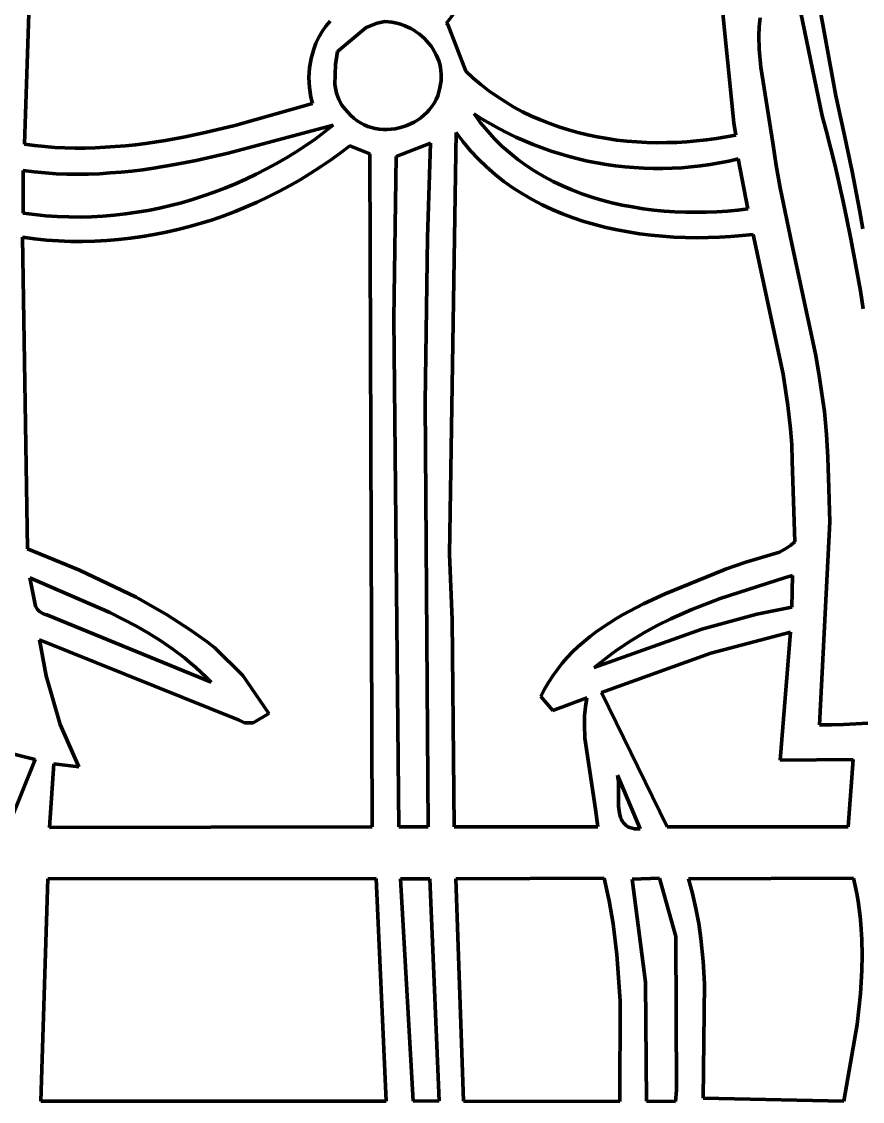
# Model space of a CAD drawing. Header units: millimetres. Extents: x 0 to 17.8, y 0 to 10.
# Drawn here: x 14.11 to 15.608, y 3.511 to 5.436 of the extents above; entities that cross this region are included whole.
import ezdxf

# ---------------------------------------------------------------- set-up
doc = ezdxf.new("R2010")
doc.units = ezdxf.units.MM
doc.layers.add('color#010101ff', color=7, linetype='CONTINUOUS', lineweight=100)
doc.layers.add('color#ffffffff', color=7, linetype='CONTINUOUS', lineweight=100)

msp = doc.modelspace()

# ---------------------------------------------------------------- linework, layer by layer
at = {"layer": 'color#010101ff'}
for p, q in [((14.1314, 5.6977), (14.1149, 5.2168)), ((15.5366, 5.2677), (15.4621, 5.6289)), ((15.379, 5.2552), (15.3489, 5.5562)), ((15.5185, 5.5367), (15.5609, 5.3031)), ((14.895, 5.469), (14.8674, 5.4328)), ((14.6519, 5.4272), (14.6595, 5.4362)), ((14.7433, 5.433), (14.7238, 5.4253)), ((14.7574, 5.4355), (14.7433, 5.433)), ((14.7635, 5.4353), (14.7574, 5.4355)), ((14.7694, 5.4346), (14.7635, 5.4353)), ((14.7754, 5.4336), (14.7694, 5.4346)), ((14.7812, 5.4322), (14.7754, 5.4336)), ((14.787, 5.4304), (14.7812, 5.4322)), ((14.7926, 5.4283), (14.787, 5.4304)), ((14.7981, 5.4259), (14.7926, 5.4283)), ((14.8674, 5.4328), (14.8694, 5.4302)), ((14.8694, 5.4302), (14.9016, 5.3472)), ((15.4264, 5.4421), (15.4246, 5.4261)), ((14.6395, 5.4078), (14.6453, 5.4177)), ((14.6453, 5.4177), (14.6519, 5.4272)), ((14.7238, 5.4253), (14.6731, 5.3825)), ((14.8035, 5.4232), (14.7981, 5.4259)), ((14.8088, 5.4202), (14.8035, 5.4232)), ((14.8138, 5.4169), (14.8088, 5.4202)), ((14.8187, 5.4133), (14.8138, 5.4169)), ((14.8233, 5.4094), (14.8187, 5.4133)), ((14.8277, 5.4054), (14.8233, 5.4094)), ((15.4246, 5.4261), (15.4237, 5.4101)), ((15.4237, 5.4101), (15.4242, 5.3862)), ((14.6304, 5.3867), (14.6345, 5.3974)), ((14.6345, 5.3974), (14.6395, 5.4078)), ((14.8319, 5.401), (14.8277, 5.4054)), ((14.8359, 5.3965), (14.8319, 5.401)), ((14.8395, 5.3918), (14.8359, 5.3965)), ((14.8429, 5.3868), (14.8395, 5.3918)), ((14.6258, 5.3701), (14.6304, 5.3867)), ((14.6731, 5.3825), (14.669, 5.3591)), ((14.846, 5.3817), (14.8429, 5.3868)), ((14.8488, 5.3765), (14.846, 5.3817)), ((14.8512, 5.371), (14.8488, 5.3765)), ((14.8533, 5.3655), (14.8512, 5.371)), ((15.4242, 5.3862), (15.4273, 5.3544)), ((14.622, 5.3357), (14.623, 5.353)), ((14.623, 5.353), (14.6258, 5.3701)), ((14.669, 5.3591), (14.6682, 5.3232)), ((14.855, 5.3598), (14.8533, 5.3655)), ((14.8563, 5.354), (14.855, 5.3598)), ((14.8573, 5.3481), (14.8563, 5.354)), ((15.4273, 5.3544), (15.449, 5.2196)), ((14.6229, 5.3183), (14.622, 5.3357)), ((14.8578, 5.3421), (14.8573, 5.3481)), ((14.8575, 5.33), (14.8579, 5.3361)), ((14.8579, 5.3361), (14.8578, 5.3421)), ((14.9016, 5.3472), (14.9149, 5.3349)), ((14.9149, 5.3349), (14.9286, 5.3232)), ((14.6255, 5.301), (14.6229, 5.3183)), ((14.6682, 5.3232), (14.6711, 5.3079)), ((14.8537, 5.3103), (14.8554, 5.3176)), ((14.8554, 5.3176), (14.8567, 5.3238)), ((14.8567, 5.3238), (14.8575, 5.33)), ((14.9286, 5.3232), (14.9428, 5.3122)), ((14.6283, 5.2896), (14.6255, 5.301)), ((14.6711, 5.3079), (14.6751, 5.2969)), ((14.6751, 5.2969), (14.6808, 5.2866)), ((14.8451, 5.2903), (14.8485, 5.2966)), ((14.8485, 5.2966), (14.8514, 5.3033)), ((14.8514, 5.3033), (14.8537, 5.3103)), ((14.9428, 5.3122), (14.9573, 5.302)), ((14.9573, 5.302), (14.9721, 5.2923)), ((15.5609, 5.3031), (15.5761, 5.2358)), ((14.4896, 5.2503), (14.6283, 5.2896)), ((14.6808, 5.2866), (14.6857, 5.2802)), ((14.6857, 5.2802), (14.6915, 5.2741)), ((14.832, 5.2734), (14.8368, 5.2787)), ((14.8368, 5.2787), (14.8412, 5.2843)), ((14.8412, 5.2843), (14.8451, 5.2903)), ((14.9721, 5.2923), (14.9873, 5.2833)), ((14.9873, 5.2833), (15.0028, 5.275)), ((15.0028, 5.275), (15.0186, 5.2673)), ((14.6915, 5.2741), (14.6966, 5.2684)), ((14.6966, 5.2684), (14.702, 5.2633)), ((14.702, 5.2633), (14.7077, 5.2588)), ((14.7077, 5.2588), (14.7138, 5.2549)), ((14.8029, 5.2531), (14.8093, 5.2563)), ((14.8093, 5.2563), (14.8154, 5.26)), ((14.8154, 5.26), (14.8213, 5.2641)), ((14.8213, 5.2641), (14.8268, 5.2686)), ((14.8268, 5.2686), (14.832, 5.2734)), ((14.9165, 5.2709), (14.9279, 5.2554)), ((14.9309, 5.2618), (14.9165, 5.2709)), ((14.9279, 5.2554), (14.9399, 5.2407)), ((14.9455, 5.2531), (14.9309, 5.2618)), ((15.0186, 5.2673), (15.0347, 5.2602)), ((15.0347, 5.2602), (15.051, 5.2537)), ((15.3831, 5.2332), (15.379, 5.2552)), ((15.544, 5.2413), (15.5366, 5.2677)), ((14.4015, 5.2302), (14.4368, 5.2376)), ((14.4368, 5.2376), (14.4896, 5.2503)), ((14.6653, 5.2508), (14.4779, 5.2008)), ((14.6328, 5.2263), (14.6492, 5.2384)), ((14.6492, 5.2384), (14.6653, 5.2508)), ((14.7138, 5.2549), (14.7201, 5.2516)), ((14.7201, 5.2516), (14.7266, 5.2488)), ((14.7266, 5.2488), (14.7333, 5.2466)), ((14.7333, 5.2466), (14.7402, 5.245)), ((14.7402, 5.245), (14.7472, 5.2439)), ((14.7472, 5.2439), (14.7542, 5.2433)), ((14.7542, 5.2433), (14.7614, 5.2433)), ((14.7614, 5.2433), (14.7685, 5.2437)), ((14.7685, 5.2437), (14.7756, 5.2446)), ((14.7756, 5.2446), (14.7826, 5.2461)), ((14.7826, 5.2461), (14.7895, 5.248)), ((14.7895, 5.248), (14.7963, 5.2503)), ((14.7963, 5.2503), (14.8029, 5.2531)), ((14.8843, 5.2381), (14.8724, 4.4863)), ((14.8968, 5.2214), (14.8843, 5.2381)), ((14.9399, 5.2407), (14.9526, 5.2268)), ((14.9603, 5.2449), (14.9455, 5.2531)), ((14.9754, 5.2371), (14.9603, 5.2449)), ((14.9906, 5.2298), (14.9754, 5.2371)), ((15.051, 5.2537), (15.0676, 5.2478)), ((15.0676, 5.2478), (15.0844, 5.2425)), ((15.0844, 5.2425), (15.1014, 5.2377)), ((15.1014, 5.2377), (15.1185, 5.2336)), ((15.5596, 5.1784), (15.544, 5.2413)), ((14.1149, 5.2168), (14.1329, 5.2145)), ((14.3126, 5.2161), (14.3304, 5.2184)), ((14.3304, 5.2184), (14.366, 5.2237)), ((14.366, 5.2237), (14.4015, 5.2302)), ((14.6161, 5.2147), (14.6328, 5.2263)), ((14.8388, 5.2187), (14.7771, 5.1949)), ((14.8333, 5.0507), (14.8388, 5.2187)), ((14.91, 5.2055), (14.8968, 5.2214)), ((14.9526, 5.2268), (14.966, 5.2137)), ((15.0061, 5.2228), (14.9906, 5.2298)), ((15.0217, 5.2164), (15.0061, 5.2228)), ((15.1185, 5.2336), (15.1358, 5.23)), ((15.1358, 5.23), (15.1533, 5.227)), ((15.1533, 5.227), (15.1708, 5.2245)), ((15.1708, 5.2245), (15.1885, 5.2225)), ((15.1885, 5.2225), (15.2062, 5.2211)), ((15.2062, 5.2211), (15.224, 5.2201)), ((15.224, 5.2201), (15.2418, 5.2197)), ((15.2418, 5.2197), (15.2596, 5.2198)), ((15.2596, 5.2198), (15.2774, 5.2203)), ((15.2774, 5.2203), (15.2952, 5.2213)), ((15.2952, 5.2213), (15.3129, 5.2228)), ((15.3129, 5.2228), (15.3306, 5.2247)), ((15.3306, 5.2247), (15.3482, 5.2271)), ((15.3482, 5.2271), (15.3657, 5.2299)), ((15.3657, 5.2299), (15.3831, 5.2332)), ((15.449, 5.2196), (15.4549, 5.1793)), ((15.5761, 5.2358), (15.5901, 5.1682)), ((14.1329, 5.2145), (14.151, 5.2128)), ((14.151, 5.2128), (14.169, 5.2114)), ((14.169, 5.2114), (14.187, 5.2106)), ((14.187, 5.2106), (14.205, 5.2102)), ((14.205, 5.2102), (14.223, 5.2102)), ((14.223, 5.2102), (14.2409, 5.2106)), ((14.2409, 5.2106), (14.2589, 5.2115)), ((14.2589, 5.2115), (14.2768, 5.2127)), ((14.2768, 5.2127), (14.2947, 5.2142)), ((14.2947, 5.2142), (14.3126, 5.2161)), ((14.4779, 5.2008), (14.421, 5.188)), ((14.5817, 5.1929), (14.599, 5.2036)), ((14.599, 5.2036), (14.6161, 5.2147)), ((14.6776, 5.201), (14.6602, 5.1885)), ((14.6947, 5.214), (14.6776, 5.201)), ((14.7302, 5.1997), (14.6947, 5.214)), ((14.7347, 4), (14.7302, 5.1997)), ((14.9239, 5.1906), (14.91, 5.2055)), ((14.966, 5.2137), (14.9799, 5.2014)), ((14.9799, 5.2014), (14.9943, 5.1898)), ((15.0375, 5.2104), (15.0217, 5.2164)), ((15.0534, 5.2048), (15.0375, 5.2104)), ((15.0695, 5.1997), (15.0534, 5.2048)), ((15.0857, 5.195), (15.0695, 5.1997)), ((14.3829, 5.1806), (14.3447, 5.1742)), ((14.421, 5.188), (14.3829, 5.1806)), ((14.5462, 5.1729), (14.5641, 5.1827)), ((14.5641, 5.1827), (14.5817, 5.1929)), ((14.6602, 5.1885), (14.6424, 5.1764)), ((14.7771, 5.1949), (14.7734, 4.9065)), ((14.9384, 5.1765), (14.9239, 5.1906)), ((14.9943, 5.1898), (15.0093, 5.179)), ((15.0093, 5.179), (15.0247, 5.1688)), ((15.102, 5.1908), (15.0857, 5.195)), ((15.1185, 5.187), (15.102, 5.1908)), ((15.135, 5.1837), (15.1185, 5.187)), ((15.1516, 5.1809), (15.135, 5.1837)), ((15.1683, 5.1785), (15.1516, 5.1809)), ((15.1851, 5.1766), (15.1683, 5.1785)), ((15.32, 5.1784), (15.3032, 5.1765)), ((15.3368, 5.1808), (15.32, 5.1784)), ((15.3535, 5.1836), (15.3368, 5.1808)), ((15.3702, 5.187), (15.3535, 5.1836)), ((15.3868, 5.1908), (15.3702, 5.187)), ((15.4043, 5.1017), (15.3868, 5.1908)), ((15.4549, 5.1793), (15.4619, 5.1393)), ((15.5741, 5.1151), (15.5596, 5.1784)), ((14.1128, 5.17), (14.1124, 5.0943)), ((14.1323, 5.1676), (14.1128, 5.17)), ((14.1518, 5.1658), (14.1323, 5.1676)), ((14.1712, 5.1645), (14.1518, 5.1658)), ((14.1906, 5.1638), (14.1712, 5.1645)), ((14.21, 5.1636), (14.1906, 5.1638)), ((14.2293, 5.1638), (14.21, 5.1636)), ((14.2486, 5.1645), (14.2293, 5.1638)), ((14.2679, 5.1657), (14.2486, 5.1645)), ((14.2872, 5.1672), (14.2679, 5.1657)), ((14.3064, 5.1692), (14.2872, 5.1672)), ((14.3256, 5.1715), (14.3064, 5.1692)), ((14.3447, 5.1742), (14.3256, 5.1715)), ((14.5096, 5.1548), (14.528, 5.1636)), ((14.528, 5.1636), (14.5462, 5.1729)), ((14.6244, 5.1648), (14.606, 5.1536)), ((14.6424, 5.1764), (14.6244, 5.1648)), ((14.9536, 5.1632), (14.9384, 5.1765)), ((14.9693, 5.1508), (14.9536, 5.1632)), ((15.0247, 5.1688), (15.0406, 5.1595)), ((15.0406, 5.1595), (15.057, 5.1508)), ((15.2019, 5.1752), (15.1851, 5.1766)), ((15.2187, 5.1742), (15.2019, 5.1752)), ((15.2356, 5.1737), (15.2187, 5.1742)), ((15.2525, 5.1737), (15.2356, 5.1737)), ((15.2694, 5.1741), (15.2525, 5.1737)), ((15.2863, 5.1751), (15.2694, 5.1741)), ((15.3032, 5.1765), (15.2863, 5.1751)), ((15.5901, 5.1682), (15.6031, 5.1003)), ((14.4721, 5.1387), (14.491, 5.1465)), ((14.491, 5.1465), (14.5096, 5.1548)), ((14.5874, 5.143), (14.5685, 5.1328)), ((14.606, 5.1536), (14.5874, 5.143)), ((14.9856, 5.1392), (14.9693, 5.1508)), ((15.057, 5.1508), (15.0737, 5.1428)), ((15.0737, 5.1428), (15.0908, 5.1355)), ((14.4145, 5.1185), (14.4339, 5.1247)), ((14.4339, 5.1247), (14.4531, 5.1315)), ((14.4531, 5.1315), (14.4721, 5.1387)), ((14.5493, 5.1231), (14.5299, 5.1139)), ((14.5685, 5.1328), (14.5493, 5.1231)), ((15.0024, 5.1284), (14.9856, 5.1392)), ((15.0197, 5.1184), (15.0024, 5.1284)), ((15.0908, 5.1355), (15.1082, 5.1288)), ((15.1082, 5.1288), (15.1259, 5.1228)), ((15.1259, 5.1228), (15.1438, 5.1175)), ((15.4619, 5.1393), (15.4824, 5.0396)), ((14.3354, 5.099), (14.3554, 5.103)), ((14.3554, 5.103), (14.3752, 5.1076)), ((14.3752, 5.1076), (14.3949, 5.1128)), ((14.3949, 5.1128), (14.4145, 5.1185)), ((14.5102, 5.1053), (14.4903, 5.0972)), ((14.5299, 5.1139), (14.5102, 5.1053)), ((15.0374, 5.1092), (15.0197, 5.1184)), ((15.0556, 5.1007), (15.0374, 5.1092)), ((15.1438, 5.1175), (15.162, 5.1127)), ((15.162, 5.1127), (15.1804, 5.1086)), ((15.1804, 5.1086), (15.1989, 5.1051)), ((15.1989, 5.1051), (15.2176, 5.1021)), ((15.2176, 5.1021), (15.2364, 5.0997)), ((15.3861, 5.0996), (15.4043, 5.1017)), ((15.5808, 5.0833), (15.5741, 5.1151)), ((14.1124, 5.0943), (14.1327, 5.0916)), ((14.1327, 5.0916), (14.153, 5.0895)), ((14.153, 5.0895), (14.1733, 5.0881)), ((14.1733, 5.0881), (14.1937, 5.0873)), ((14.1937, 5.0873), (14.2141, 5.0872)), ((14.2141, 5.0872), (14.2344, 5.0876)), ((14.2344, 5.0876), (14.2547, 5.0887)), ((14.2547, 5.0887), (14.275, 5.0904)), ((14.275, 5.0904), (14.2952, 5.0927)), ((14.2952, 5.0927), (14.3153, 5.0956)), ((14.3153, 5.0956), (14.3354, 5.099)), ((14.45, 5.0825), (14.4296, 5.0761)), ((14.4703, 5.0896), (14.45, 5.0825)), ((14.4903, 5.0972), (14.4703, 5.0896)), ((15.0741, 5.0929), (15.0556, 5.1007)), ((15.0929, 5.0858), (15.0741, 5.0929)), ((15.1121, 5.0795), (15.0929, 5.0858)), ((15.2364, 5.0997), (15.2552, 5.0979)), ((15.2552, 5.0979), (15.2741, 5.0966)), ((15.2741, 5.0966), (15.2929, 5.0959)), ((15.2929, 5.0959), (15.3118, 5.0956)), ((15.3118, 5.0956), (15.3305, 5.0959)), ((15.3305, 5.0959), (15.3492, 5.0967)), ((15.3492, 5.0967), (15.3677, 5.0979)), ((15.3677, 5.0979), (15.3861, 5.0996)), ((15.5873, 5.0515), (15.5808, 5.0833)), ((15.6031, 5.1003), (15.6091, 5.0662)), ((14.3882, 5.0648), (14.3673, 5.06)), ((14.409, 5.0701), (14.3882, 5.0648)), ((14.4296, 5.0761), (14.409, 5.0701)), ((15.1316, 5.0738), (15.1121, 5.0795)), ((15.1512, 5.0688), (15.1316, 5.0738)), ((15.1711, 5.0644), (15.1512, 5.0688)), ((15.1912, 5.0607), (15.1711, 5.0644)), ((14.1327, 5.0484), (14.1113, 5.0513)), ((14.1113, 5.0513), (14.1204, 4.4956)), ((14.1541, 5.0462), (14.1327, 5.0484)), ((14.1756, 5.0447), (14.1541, 5.0462)), ((14.1971, 5.0438), (14.1756, 5.0447)), ((14.2185, 5.0436), (14.1971, 5.0438)), ((14.24, 5.0441), (14.2185, 5.0436)), ((14.2614, 5.0452), (14.24, 5.0441)), ((14.2827, 5.0469), (14.2614, 5.0452)), ((14.304, 5.0493), (14.2827, 5.0469)), ((14.3252, 5.0522), (14.304, 5.0493)), ((14.3463, 5.0558), (14.3252, 5.0522)), ((14.3673, 5.06), (14.3463, 5.0558)), ((14.8291, 4.7567), (14.8333, 5.0507)), ((15.2114, 5.0575), (15.1912, 5.0607)), ((15.2317, 5.055), (15.2114, 5.0575)), ((15.2521, 5.053), (15.2317, 5.055)), ((15.2725, 5.0516), (15.2521, 5.053)), ((15.293, 5.0508), (15.2725, 5.0516)), ((15.3134, 5.0504), (15.293, 5.0508)), ((15.3337, 5.0506), (15.3134, 5.0504)), ((15.3539, 5.0513), (15.3337, 5.0506)), ((15.374, 5.0524), (15.3539, 5.0513)), ((15.3939, 5.054), (15.374, 5.0524)), ((15.4137, 5.056), (15.3939, 5.054)), ((15.4669, 4.8072), (15.4137, 5.056)), ((15.5934, 5.0197), (15.5873, 5.0515)), ((15.4824, 5.0396), (15.5253, 4.8406)), ((15.5993, 4.9877), (15.5934, 5.0197)), ((15.6048, 4.9557), (15.5993, 4.9877)), ((15.61, 4.9237), (15.6048, 4.9557)), ((14.7734, 4.9065), (14.782, 4)), ((15.5253, 4.8406), (15.5322, 4.8006)), ((15.4757, 4.7515), (15.4669, 4.8072)), ((15.5322, 4.8006), (15.5381, 4.7604)), ((14.8343, 4.0002), (14.8291, 4.7567)), ((15.5381, 4.7604), (15.5406, 4.7403)), ((15.4804, 4.7094), (15.4757, 4.7515)), ((15.5406, 4.7403), (15.5427, 4.7201)), ((15.5427, 4.7201), (15.5445, 4.6998)), ((15.4825, 4.6811), (15.4804, 4.7094)), ((15.5445, 4.6998), (15.5458, 4.6795)), ((15.4834, 4.6528), (15.4825, 4.6811)), ((15.5458, 4.6795), (15.5468, 4.6591)), ((15.5468, 4.6591), (15.5472, 4.6387)), ((15.488, 4.5084), (15.4834, 4.6528)), ((15.5472, 4.6387), (15.5481, 4.6229)), ((15.5481, 4.6229), (15.5501, 4.5441)), ((15.5501, 4.5441), (15.5319, 4.1818)), ((15.4809, 4.5021), (15.488, 4.5084)), ((14.1204, 4.4956), (14.2128, 4.4579)), ((14.8724, 4.4863), (14.8772, 4.369)), ((15.4008, 4.4717), (15.4609, 4.49)), ((15.4609, 4.49), (15.4732, 4.4967)), ((15.4732, 4.4967), (15.4809, 4.5021)), ((15.3643, 4.4595), (15.4008, 4.4717)), ((14.2128, 4.4579), (14.314, 4.4094)), ((15.2567, 4.4154), (15.36, 4.4574)), ((15.36, 4.4574), (15.3643, 4.4595)), ((15.4841, 4.4482), (15.4712, 4.4445)), ((15.4825, 4.3918), (15.4841, 4.4482)), ((14.1242, 4.4443), (14.1283, 4.4233)), ((14.2673, 4.3824), (14.1242, 4.4443)), ((15.4712, 4.4445), (15.3549, 4.4074)), ((14.1283, 4.4233), (14.1343, 4.3937)), ((14.314, 4.4094), (14.3682, 4.3786)), ((15.2182, 4.3975), (15.2567, 4.4154)), ((14.1343, 4.3937), (14.1383, 4.3873)), ((15.1931, 4.3846), (15.2182, 4.3975)), ((15.3549, 4.4074), (15.3042, 4.3875)), ((15.4202, 4.3792), (15.4825, 4.3918)), ((14.1383, 4.3873), (14.1418, 4.3837)), ((14.1418, 4.3837), (14.1463, 4.3809)), ((14.1463, 4.3809), (14.1488, 4.3797)), ((14.1488, 4.3797), (14.1517, 4.3788)), ((14.1517, 4.3788), (14.1548, 4.378)), ((14.1548, 4.378), (14.4479, 4.2578)), ((14.3135, 4.3584), (14.2673, 4.3824)), ((14.3682, 4.3786), (14.4101, 4.3516)), ((15.1568, 4.3633), (15.1687, 4.3707)), ((15.1687, 4.3707), (15.1808, 4.3778)), ((15.1808, 4.3778), (15.1931, 4.3846)), ((15.2671, 4.3709), (15.2428, 4.3588)), ((15.3042, 4.3875), (15.2671, 4.3709)), ((15.322, 4.3527), (15.4202, 4.3792)), ((14.336, 4.3454), (14.3135, 4.3584)), ((14.4101, 4.3516), (14.4405, 4.3298)), ((14.8772, 4.369), (14.8809, 4)), ((15.1303, 4.284), (15.322, 4.3527)), ((15.1339, 4.3476), (15.1452, 4.3556)), ((15.1452, 4.3556), (15.1568, 4.3633)), ((15.2428, 4.3588), (15.2191, 4.3458)), ((14.4973, 4.19), (14.1417, 4.3337)), ((14.1417, 4.3337), (14.1534, 4.2691)), ((14.358, 4.3316), (14.336, 4.3454)), ((14.3793, 4.3169), (14.358, 4.3316)), ((15.1122, 4.3305), (15.1229, 4.3392)), ((15.1229, 4.3392), (15.1339, 4.3476)), ((15.1959, 4.3319), (15.1733, 4.317)), ((15.2191, 4.3458), (15.1959, 4.3319)), ((15.4801, 4.347), (15.3383, 4.3099)), ((15.4621, 4.1191), (15.4801, 4.347)), ((14.3999, 4.3014), (14.3793, 4.3169)), ((14.4405, 4.3298), (14.4544, 4.3191)), ((14.4544, 4.3191), (14.5042, 4.2699)), ((15.0824, 4.302), (15.0919, 4.3119)), ((15.0919, 4.3119), (15.1019, 4.3214)), ((15.1019, 4.3214), (15.1122, 4.3305)), ((15.1733, 4.317), (15.1623, 4.3091)), ((14.4099, 4.2932), (14.3999, 4.3014)), ((14.4198, 4.2848), (14.4099, 4.2932)), ((15.0733, 4.2916), (15.0824, 4.302)), ((15.1408, 4.2926), (15.1303, 4.284)), ((15.1515, 4.301), (15.1408, 4.2926)), ((15.3383, 4.3099), (15.1431, 4.2394)), ((15.1623, 4.3091), (15.1515, 4.301)), ((14.4294, 4.2761), (14.4198, 4.2848)), ((14.4387, 4.2671), (14.4294, 4.2761)), ((15.0565, 4.2695), (15.0647, 4.2808)), ((15.0647, 4.2808), (15.0733, 4.2916)), ((14.1534, 4.2691), (14.1788, 4.1825)), ((14.4479, 4.2578), (14.4387, 4.2671)), ((14.5042, 4.2699), (14.5502, 4.2023)), ((15.0418, 4.2454), (15.0489, 4.2577)), ((15.0489, 4.2577), (15.0565, 4.2695)), ((15.0352, 4.2326), (15.0418, 4.2454)), ((15.1431, 4.2394), (15.2603, 4)), ((14.1342, 4.1204), (13.7039, 4.2235)), ((15.0567, 4.2075), (15.0352, 4.2326)), ((15.1174, 4.23), (15.0567, 4.2075)), ((15.1148, 4.214), (15.1174, 4.23)), ((14.5502, 4.2023), (14.5227, 4.1857)), ((15.1128, 4.1822), (15.1133, 4.1981)), ((15.1133, 4.1981), (15.1148, 4.214)), ((14.1788, 4.1825), (14.2116, 4.1072)), ((14.5073, 4.1858), (14.4973, 4.19)), ((14.5227, 4.1857), (14.5073, 4.1858)), ((15.1136, 4.1584), (15.1128, 4.1822)), ((15.5319, 4.1818), (15.5535, 4.1818)), ((15.5535, 4.1818), (15.575, 4.1824)), ((15.575, 4.1824), (15.5966, 4.1835)), ((15.5966, 4.1835), (15.6181, 4.1852)), ((15.1326, 4.0318), (15.1136, 4.1584)), ((14.0854, 3.9992), (14.1342, 4.1204)), ((15.5918, 4.12), (15.4621, 4.1191)), ((15.5829, 4), (15.5918, 4.12)), ((14.167, 4.1125), (14.1592, 3.9991)), ((14.2116, 4.1072), (14.167, 4.1125)), ((15.1721, 4.092), (15.1727, 4.0884)), ((15.2126, 3.9964), (15.1721, 4.092)), ((15.1727, 4.0884), (15.1734, 4.0807)), ((15.1734, 4.0807), (15.1738, 4.0368)), ((15.1366, 4.0002), (15.1326, 4.0318)), ((15.1738, 4.0368), (15.1754, 4.0244)), ((15.1754, 4.0244), (15.1774, 4.0169)), ((15.1774, 4.0169), (15.1788, 4.0134)), ((15.1788, 4.0134), (15.1805, 4.0102)), ((15.1805, 4.0102), (15.1825, 4.0073)), ((15.1825, 4.0073), (15.1848, 4.0047)), ((15.1848, 4.0047), (15.1875, 4.0023)), ((14.1592, 3.9991), (14.7347, 4)), ((14.782, 4), (14.8343, 4.0002)), ((14.8809, 4), (15.1366, 4.0002)), ((15.1875, 4.0023), (15.1906, 4.0003)), ((15.1906, 4.0003), (15.1941, 3.9987)), ((15.1941, 3.9987), (15.198, 3.9975)), ((15.198, 3.9975), (15.2023, 3.9967)), ((15.2023, 3.9967), (15.2072, 3.9963)), ((15.2072, 3.9963), (15.2126, 3.9964)), ((15.2603, 4), (15.5829, 4)), ((14.1563, 3.9077), (14.1442, 3.5113)), ((14.7419, 3.908), (14.1563, 3.9077)), ((14.7595, 3.511), (14.7419, 3.908)), ((14.8373, 3.9077), (14.7851, 3.9074)), ((14.8541, 3.5115), (14.8373, 3.9077)), ((15.1483, 3.9087), (14.8839, 3.9074)), ((15.1571, 3.8682), (15.1483, 3.9087)), ((15.2466, 3.9084), (15.1981, 3.9071)), ((15.2761, 3.8047), (15.2466, 3.9084)), ((15.5926, 3.9084), (15.2983, 3.9076)), ((15.5956, 3.8949), (15.5926, 3.9084)), ((14.7851, 3.9074), (14.8076, 3.5108)), ((14.8839, 3.9074), (14.8975, 3.5108)), ((15.1981, 3.9071), (15.2219, 3.7234)), ((15.2983, 3.9076), (15.3022, 3.8945)), ((15.3022, 3.8945), (15.3057, 3.8813)), ((15.5983, 3.8813), (15.5956, 3.8949)), ((15.3057, 3.8813), (15.3118, 3.8548)), ((15.6006, 3.8676), (15.5983, 3.8813)), ((15.1641, 3.8275), (15.1571, 3.8682)), ((15.3118, 3.8548), (15.3168, 3.8281)), ((15.6026, 3.854), (15.6006, 3.8676)), ((15.6042, 3.8403), (15.6026, 3.854)), ((15.6055, 3.8266), (15.6042, 3.8403)), ((15.171, 3.7728), (15.1641, 3.8275)), ((15.3168, 3.8281), (15.3207, 3.8013)), ((15.6072, 3.7991), (15.6055, 3.8266)), ((15.2773, 3.5309), (15.2761, 3.8047)), ((15.3207, 3.8013), (15.3248, 3.7608)), ((15.6078, 3.7716), (15.6072, 3.7991)), ((15.1767, 3.6902), (15.171, 3.7728)), ((15.3248, 3.7608), (15.3271, 3.7202)), ((15.6073, 3.744), (15.6078, 3.7716)), ((15.6048, 3.7026), (15.6073, 3.744)), ((15.2219, 3.7234), (15.2235, 3.511)), ((15.3271, 3.7202), (15.3246, 3.5162)), ((15.5988, 3.6475), (15.6048, 3.7026)), ((15.1762, 3.5107), (15.1767, 3.6902)), ((15.5755, 3.5113), (15.5988, 3.6475)), ((15.2753, 3.5107), (15.2773, 3.5309)), ((14.1442, 3.5113), (14.7595, 3.511)), ((14.8076, 3.5108), (14.8541, 3.5115)), ((14.8975, 3.5108), (15.1762, 3.5107)), ((15.2235, 3.511), (15.2753, 3.5107)), ((15.3246, 3.5162), (15.5755, 3.5113))]:
    msp.add_line(p, q, dxfattribs=at)
at = {"layer": 'color#ffffffff'}
for p, q in [((14.1149, 5.2168), (14.1314, 5.6977)), ((15.4621, 5.6289), (15.5366, 5.2677)), ((15.3489, 5.5562), (15.379, 5.2552)), ((15.5609, 5.3031), (15.5185, 5.5367)), ((14.8674, 5.4328), (14.895, 5.469)), ((14.6595, 5.4362), (14.6519, 5.4272)), ((14.7238, 5.4253), (14.7433, 5.433)), ((14.7433, 5.433), (14.7574, 5.4355)), ((14.7574, 5.4355), (14.7635, 5.4353)), ((14.7635, 5.4353), (14.7694, 5.4346)), ((14.7694, 5.4346), (14.7754, 5.4336)), ((14.7754, 5.4336), (14.7812, 5.4322)), ((14.7812, 5.4322), (14.787, 5.4304)), ((14.787, 5.4304), (14.7926, 5.4283)), ((14.7926, 5.4283), (14.7981, 5.4259)), ((14.8694, 5.4302), (14.8674, 5.4328)), ((14.9016, 5.3472), (14.8694, 5.4302)), ((15.4246, 5.4261), (15.4264, 5.4421)), ((14.6453, 5.4177), (14.6395, 5.4078)), ((14.6519, 5.4272), (14.6453, 5.4177)), ((14.6731, 5.3825), (14.7238, 5.4253)), ((14.7981, 5.4259), (14.8035, 5.4232)), ((14.8035, 5.4232), (14.8088, 5.4202)), ((14.8088, 5.4202), (14.8138, 5.4169)), ((14.8138, 5.4169), (14.8187, 5.4133)), ((14.8187, 5.4133), (14.8233, 5.4094)), ((14.8233, 5.4094), (14.8277, 5.4054)), ((15.4237, 5.4101), (15.4246, 5.4261)), ((15.4242, 5.3862), (15.4237, 5.4101)), ((14.6345, 5.3974), (14.6304, 5.3867)), ((14.6395, 5.4078), (14.6345, 5.3974)), ((14.8277, 5.4054), (14.8319, 5.401)), ((14.8319, 5.401), (14.8359, 5.3965)), ((14.8359, 5.3965), (14.8395, 5.3918)), ((14.8395, 5.3918), (14.8429, 5.3868)), ((14.6304, 5.3867), (14.6258, 5.3701)), ((14.669, 5.3591), (14.6731, 5.3825)), ((14.8429, 5.3868), (14.846, 5.3817)), ((14.846, 5.3817), (14.8488, 5.3765)), ((14.8488, 5.3765), (14.8512, 5.371)), ((14.8512, 5.371), (14.8533, 5.3655)), ((15.4273, 5.3544), (15.4242, 5.3862)), ((14.623, 5.353), (14.622, 5.3357)), ((14.6258, 5.3701), (14.623, 5.353)), ((14.6682, 5.3232), (14.669, 5.3591)), ((14.8533, 5.3655), (14.855, 5.3598)), ((14.855, 5.3598), (14.8563, 5.354)), ((14.8563, 5.354), (14.8573, 5.3481)), ((15.449, 5.2196), (15.4273, 5.3544)), ((14.622, 5.3357), (14.6229, 5.3183)), ((14.8573, 5.3481), (14.8578, 5.3421)), ((14.8579, 5.3361), (14.8575, 5.33)), ((14.8578, 5.3421), (14.8579, 5.3361)), ((14.9149, 5.3349), (14.9016, 5.3472)), ((14.9286, 5.3232), (14.9149, 5.3349)), ((14.6229, 5.3183), (14.6255, 5.301)), ((14.6711, 5.3079), (14.6682, 5.3232)), ((14.8554, 5.3176), (14.8537, 5.3103)), ((14.8567, 5.3238), (14.8554, 5.3176)), ((14.8575, 5.33), (14.8567, 5.3238)), ((14.9428, 5.3122), (14.9286, 5.3232)), ((14.6255, 5.301), (14.6283, 5.2896)), ((14.6751, 5.2969), (14.6711, 5.3079)), ((14.6808, 5.2866), (14.6751, 5.2969)), ((14.8485, 5.2966), (14.8451, 5.2903)), ((14.8514, 5.3033), (14.8485, 5.2966)), ((14.8537, 5.3103), (14.8514, 5.3033)), ((14.9573, 5.302), (14.9428, 5.3122)), ((14.9721, 5.2923), (14.9573, 5.302)), ((15.5761, 5.2358), (15.5609, 5.3031)), ((14.6283, 5.2896), (14.4896, 5.2503)), ((14.6857, 5.2802), (14.6808, 5.2866)), ((14.6915, 5.2741), (14.6857, 5.2802)), ((14.8368, 5.2787), (14.832, 5.2734)), ((14.8412, 5.2843), (14.8368, 5.2787)), ((14.8451, 5.2903), (14.8412, 5.2843)), ((14.9873, 5.2833), (14.9721, 5.2923)), ((15.0028, 5.275), (14.9873, 5.2833)), ((15.0186, 5.2673), (15.0028, 5.275)), ((14.6966, 5.2684), (14.6915, 5.2741)), ((14.702, 5.2633), (14.6966, 5.2684)), ((14.7077, 5.2588), (14.702, 5.2633)), ((14.7138, 5.2549), (14.7077, 5.2588)), ((14.8093, 5.2563), (14.8029, 5.2531)), ((14.8154, 5.26), (14.8093, 5.2563)), ((14.8213, 5.2641), (14.8154, 5.26)), ((14.8268, 5.2686), (14.8213, 5.2641)), ((14.832, 5.2734), (14.8268, 5.2686)), ((14.9165, 5.2709), (14.9309, 5.2618)), ((14.9279, 5.2554), (14.9165, 5.2709)), ((14.9399, 5.2407), (14.9279, 5.2554)), ((14.9309, 5.2618), (14.9455, 5.2531)), ((15.0347, 5.2602), (15.0186, 5.2673)), ((15.051, 5.2537), (15.0347, 5.2602)), ((15.379, 5.2552), (15.3831, 5.2332)), ((15.5366, 5.2677), (15.544, 5.2413)), ((14.4368, 5.2376), (14.4015, 5.2302)), ((14.4896, 5.2503), (14.4368, 5.2376)), ((14.4779, 5.2008), (14.6653, 5.2508)), ((14.6492, 5.2384), (14.6328, 5.2263)), ((14.6653, 5.2508), (14.6492, 5.2384)), ((14.7201, 5.2516), (14.7138, 5.2549)), ((14.7266, 5.2488), (14.7201, 5.2516)), ((14.7333, 5.2466), (14.7266, 5.2488)), ((14.7402, 5.245), (14.7333, 5.2466)), ((14.7472, 5.2439), (14.7402, 5.245)), ((14.7542, 5.2433), (14.7472, 5.2439)), ((14.7614, 5.2433), (14.7542, 5.2433)), ((14.7685, 5.2437), (14.7614, 5.2433)), ((14.7756, 5.2446), (14.7685, 5.2437)), ((14.7826, 5.2461), (14.7756, 5.2446)), ((14.7895, 5.248), (14.7826, 5.2461)), ((14.7963, 5.2503), (14.7895, 5.248)), ((14.8029, 5.2531), (14.7963, 5.2503)), ((14.8724, 4.4863), (14.8843, 5.2381)), ((14.8843, 5.2381), (14.8968, 5.2214)), ((14.9526, 5.2268), (14.9399, 5.2407)), ((14.9455, 5.2531), (14.9603, 5.2449)), ((14.9603, 5.2449), (14.9754, 5.2371)), ((14.9754, 5.2371), (14.9906, 5.2298)), ((15.0676, 5.2478), (15.051, 5.2537)), ((15.0844, 5.2425), (15.0676, 5.2478)), ((15.1014, 5.2377), (15.0844, 5.2425)), ((15.1185, 5.2336), (15.1014, 5.2377)), ((15.544, 5.2413), (15.5596, 5.1784)), ((14.1329, 5.2145), (14.1149, 5.2168)), ((14.3304, 5.2184), (14.3126, 5.2161)), ((14.366, 5.2237), (14.3304, 5.2184)), ((14.4015, 5.2302), (14.366, 5.2237)), ((14.6328, 5.2263), (14.6161, 5.2147)), ((14.7771, 5.1949), (14.8388, 5.2187)), ((14.8388, 5.2187), (14.8333, 5.0507)), ((14.8968, 5.2214), (14.91, 5.2055)), ((14.966, 5.2137), (14.9526, 5.2268)), ((14.9906, 5.2298), (15.0061, 5.2228)), ((15.0061, 5.2228), (15.0217, 5.2164)), ((15.1358, 5.23), (15.1185, 5.2336)), ((15.1533, 5.227), (15.1358, 5.23)), ((15.1708, 5.2245), (15.1533, 5.227)), ((15.1885, 5.2225), (15.1708, 5.2245)), ((15.2062, 5.2211), (15.1885, 5.2225)), ((15.224, 5.2201), (15.2062, 5.2211)), ((15.2418, 5.2197), (15.224, 5.2201)), ((15.2596, 5.2198), (15.2418, 5.2197)), ((15.2774, 5.2203), (15.2596, 5.2198)), ((15.2952, 5.2213), (15.2774, 5.2203)), ((15.3129, 5.2228), (15.2952, 5.2213)), ((15.3306, 5.2247), (15.3129, 5.2228)), ((15.3482, 5.2271), (15.3306, 5.2247)), ((15.3657, 5.2299), (15.3482, 5.2271)), ((15.3831, 5.2332), (15.3657, 5.2299)), ((15.4549, 5.1793), (15.449, 5.2196)), ((15.5901, 5.1682), (15.5761, 5.2358)), ((14.151, 5.2128), (14.1329, 5.2145)), ((14.169, 5.2114), (14.151, 5.2128)), ((14.187, 5.2106), (14.169, 5.2114)), ((14.205, 5.2102), (14.187, 5.2106)), ((14.223, 5.2102), (14.205, 5.2102)), ((14.2409, 5.2106), (14.223, 5.2102)), ((14.2589, 5.2115), (14.2409, 5.2106)), ((14.2768, 5.2127), (14.2589, 5.2115)), ((14.2947, 5.2142), (14.2768, 5.2127)), ((14.3126, 5.2161), (14.2947, 5.2142)), ((14.421, 5.188), (14.4779, 5.2008)), ((14.599, 5.2036), (14.5817, 5.1929)), ((14.6161, 5.2147), (14.599, 5.2036)), ((14.6602, 5.1885), (14.6776, 5.201)), ((14.6776, 5.201), (14.6947, 5.214)), ((14.6947, 5.214), (14.7302, 5.1997)), ((14.7302, 5.1997), (14.7347, 4)), ((14.91, 5.2055), (14.9239, 5.1906)), ((14.9799, 5.2014), (14.966, 5.2137)), ((14.9943, 5.1898), (14.9799, 5.2014)), ((15.0217, 5.2164), (15.0375, 5.2104)), ((15.0375, 5.2104), (15.0534, 5.2048)), ((15.0534, 5.2048), (15.0695, 5.1997)), ((15.0695, 5.1997), (15.0857, 5.195)), ((14.3447, 5.1742), (14.3829, 5.1806)), ((14.3829, 5.1806), (14.421, 5.188)), ((14.5641, 5.1827), (14.5462, 5.1729)), ((14.5817, 5.1929), (14.5641, 5.1827)), ((14.6424, 5.1764), (14.6602, 5.1885)), ((14.7734, 4.9065), (14.7771, 5.1949)), ((14.9239, 5.1906), (14.9384, 5.1765)), ((15.0093, 5.179), (14.9943, 5.1898)), ((15.0247, 5.1688), (15.0093, 5.179)), ((15.0857, 5.195), (15.102, 5.1908)), ((15.102, 5.1908), (15.1185, 5.187)), ((15.1185, 5.187), (15.135, 5.1837)), ((15.135, 5.1837), (15.1516, 5.1809)), ((15.1516, 5.1809), (15.1683, 5.1785)), ((15.1683, 5.1785), (15.1851, 5.1766)), ((15.3032, 5.1765), (15.32, 5.1784)), ((15.32, 5.1784), (15.3368, 5.1808)), ((15.3368, 5.1808), (15.3535, 5.1836)), ((15.3535, 5.1836), (15.3702, 5.187)), ((15.3702, 5.187), (15.3868, 5.1908)), ((15.3868, 5.1908), (15.4043, 5.1017)), ((15.4619, 5.1393), (15.4549, 5.1793)), ((15.5596, 5.1784), (15.5741, 5.1151)), ((14.1124, 5.0943), (14.1128, 5.17)), ((14.1128, 5.17), (14.1323, 5.1676)), ((14.1323, 5.1676), (14.1518, 5.1658)), ((14.1518, 5.1658), (14.1712, 5.1645)), ((14.1712, 5.1645), (14.1906, 5.1638)), ((14.1906, 5.1638), (14.21, 5.1636)), ((14.21, 5.1636), (14.2293, 5.1638)), ((14.2293, 5.1638), (14.2486, 5.1645)), ((14.2486, 5.1645), (14.2679, 5.1657)), ((14.2679, 5.1657), (14.2872, 5.1672)), ((14.2872, 5.1672), (14.3064, 5.1692)), ((14.3064, 5.1692), (14.3256, 5.1715)), ((14.3256, 5.1715), (14.3447, 5.1742)), ((14.528, 5.1636), (14.5096, 5.1548)), ((14.5462, 5.1729), (14.528, 5.1636)), ((14.606, 5.1536), (14.6244, 5.1648)), ((14.6244, 5.1648), (14.6424, 5.1764)), ((14.9384, 5.1765), (14.9536, 5.1632)), ((14.9536, 5.1632), (14.9693, 5.1508)), ((15.0406, 5.1595), (15.0247, 5.1688)), ((15.057, 5.1508), (15.0406, 5.1595)), ((15.1851, 5.1766), (15.2019, 5.1752)), ((15.2019, 5.1752), (15.2187, 5.1742)), ((15.2187, 5.1742), (15.2356, 5.1737)), ((15.2356, 5.1737), (15.2525, 5.1737)), ((15.2525, 5.1737), (15.2694, 5.1741)), ((15.2694, 5.1741), (15.2863, 5.1751)), ((15.2863, 5.1751), (15.3032, 5.1765)), ((15.6031, 5.1003), (15.5901, 5.1682)), ((14.491, 5.1465), (14.4721, 5.1387)), ((14.5096, 5.1548), (14.491, 5.1465)), ((14.5685, 5.1328), (14.5874, 5.143)), ((14.5874, 5.143), (14.606, 5.1536)), ((14.9693, 5.1508), (14.9856, 5.1392)), ((15.0737, 5.1428), (15.057, 5.1508)), ((15.0908, 5.1355), (15.0737, 5.1428)), ((14.4339, 5.1247), (14.4145, 5.1185)), ((14.4531, 5.1315), (14.4339, 5.1247)), ((14.4721, 5.1387), (14.4531, 5.1315)), ((14.5299, 5.1139), (14.5493, 5.1231)), ((14.5493, 5.1231), (14.5685, 5.1328)), ((14.9856, 5.1392), (15.0024, 5.1284)), ((15.0024, 5.1284), (15.0197, 5.1184)), ((15.1082, 5.1288), (15.0908, 5.1355)), ((15.1259, 5.1228), (15.1082, 5.1288)), ((15.1438, 5.1175), (15.1259, 5.1228)), ((15.4824, 5.0396), (15.4619, 5.1393)), ((14.3554, 5.103), (14.3354, 5.099)), ((14.3752, 5.1076), (14.3554, 5.103)), ((14.3949, 5.1128), (14.3752, 5.1076)), ((14.4145, 5.1185), (14.3949, 5.1128)), ((14.4903, 5.0972), (14.5102, 5.1053)), ((14.5102, 5.1053), (14.5299, 5.1139)), ((15.0197, 5.1184), (15.0374, 5.1092)), ((15.0374, 5.1092), (15.0556, 5.1007)), ((15.162, 5.1127), (15.1438, 5.1175)), ((15.1804, 5.1086), (15.162, 5.1127)), ((15.1989, 5.1051), (15.1804, 5.1086)), ((15.2176, 5.1021), (15.1989, 5.1051)), ((15.2364, 5.0997), (15.2176, 5.1021)), ((15.4043, 5.1017), (15.3861, 5.0996)), ((15.5741, 5.1151), (15.5808, 5.0833)), ((14.1327, 5.0916), (14.1124, 5.0943)), ((14.153, 5.0895), (14.1327, 5.0916)), ((14.1733, 5.0881), (14.153, 5.0895)), ((14.1937, 5.0873), (14.1733, 5.0881)), ((14.2141, 5.0872), (14.1937, 5.0873)), ((14.2344, 5.0876), (14.2141, 5.0872)), ((14.2547, 5.0887), (14.2344, 5.0876)), ((14.275, 5.0904), (14.2547, 5.0887)), ((14.2952, 5.0927), (14.275, 5.0904)), ((14.3153, 5.0956), (14.2952, 5.0927)), ((14.3354, 5.099), (14.3153, 5.0956)), ((14.4296, 5.0761), (14.45, 5.0825)), ((14.45, 5.0825), (14.4703, 5.0896)), ((14.4703, 5.0896), (14.4903, 5.0972)), ((15.0556, 5.1007), (15.0741, 5.0929)), ((15.0741, 5.0929), (15.0929, 5.0858)), ((15.0929, 5.0858), (15.1121, 5.0795)), ((15.2552, 5.0979), (15.2364, 5.0997)), ((15.2741, 5.0966), (15.2552, 5.0979)), ((15.2929, 5.0959), (15.2741, 5.0966)), ((15.3118, 5.0956), (15.2929, 5.0959)), ((15.3305, 5.0959), (15.3118, 5.0956)), ((15.3492, 5.0967), (15.3305, 5.0959)), ((15.3677, 5.0979), (15.3492, 5.0967)), ((15.3861, 5.0996), (15.3677, 5.0979)), ((15.5808, 5.0833), (15.5873, 5.0515)), ((15.6091, 5.0662), (15.6031, 5.1003)), ((14.3673, 5.06), (14.3882, 5.0648)), ((14.3882, 5.0648), (14.409, 5.0701)), ((14.409, 5.0701), (14.4296, 5.0761)), ((15.1121, 5.0795), (15.1316, 5.0738)), ((15.1316, 5.0738), (15.1512, 5.0688)), ((15.1512, 5.0688), (15.1711, 5.0644)), ((15.1711, 5.0644), (15.1912, 5.0607)), ((14.1204, 4.4956), (14.1113, 5.0513)), ((14.1113, 5.0513), (14.1327, 5.0484)), ((14.1327, 5.0484), (14.1541, 5.0462)), ((14.1541, 5.0462), (14.1756, 5.0447)), ((14.1756, 5.0447), (14.1971, 5.0438)), ((14.1971, 5.0438), (14.2185, 5.0436)), ((14.2185, 5.0436), (14.24, 5.0441)), ((14.24, 5.0441), (14.2614, 5.0452)), ((14.2614, 5.0452), (14.2827, 5.0469)), ((14.2827, 5.0469), (14.304, 5.0493)), ((14.304, 5.0493), (14.3252, 5.0522)), ((14.3252, 5.0522), (14.3463, 5.0558)), ((14.3463, 5.0558), (14.3673, 5.06)), ((14.8333, 5.0507), (14.8291, 4.7567)), ((15.1912, 5.0607), (15.2114, 5.0575)), ((15.2114, 5.0575), (15.2317, 5.055)), ((15.2317, 5.055), (15.2521, 5.053)), ((15.2521, 5.053), (15.2725, 5.0516)), ((15.2725, 5.0516), (15.293, 5.0508)), ((15.293, 5.0508), (15.3134, 5.0504)), ((15.3134, 5.0504), (15.3337, 5.0506)), ((15.3337, 5.0506), (15.3539, 5.0513)), ((15.3539, 5.0513), (15.374, 5.0524)), ((15.374, 5.0524), (15.3939, 5.054)), ((15.3939, 5.054), (15.4137, 5.056)), ((15.4137, 5.056), (15.4669, 4.8072)), ((15.5873, 5.0515), (15.5934, 5.0197)), ((15.5253, 4.8406), (15.4824, 5.0396)), ((15.5934, 5.0197), (15.5993, 4.9877)), ((15.5993, 4.9877), (15.6048, 4.9557)), ((15.6048, 4.9557), (15.61, 4.9237)), ((14.782, 4), (14.7734, 4.9065)), ((15.5322, 4.8006), (15.5253, 4.8406)), ((15.4669, 4.8072), (15.4757, 4.7515)), ((15.5381, 4.7604), (15.5322, 4.8006)), ((14.8291, 4.7567), (14.8343, 4.0002)), ((15.5406, 4.7403), (15.5381, 4.7604)), ((15.4757, 4.7515), (15.4804, 4.7094)), ((15.5427, 4.7201), (15.5406, 4.7403)), ((15.5445, 4.6998), (15.5427, 4.7201)), ((15.4804, 4.7094), (15.4825, 4.6811)), ((15.5458, 4.6795), (15.5445, 4.6998)), ((15.4825, 4.6811), (15.4834, 4.6528)), ((15.5468, 4.6591), (15.5458, 4.6795)), ((15.5472, 4.6387), (15.5468, 4.6591)), ((15.4834, 4.6528), (15.488, 4.5084)), ((15.5481, 4.6229), (15.5472, 4.6387)), ((15.5501, 4.5441), (15.5481, 4.6229)), ((15.5319, 4.1818), (15.5501, 4.5441)), ((15.488, 4.5084), (15.4809, 4.5021)), ((14.2128, 4.4579), (14.1204, 4.4956)), ((14.8772, 4.369), (14.8724, 4.4863)), ((15.4609, 4.49), (15.4008, 4.4717)), ((15.4732, 4.4967), (15.4609, 4.49)), ((15.4809, 4.5021), (15.4732, 4.4967)), ((15.4008, 4.4717), (15.3643, 4.4595)), ((14.314, 4.4094), (14.2128, 4.4579)), ((15.36, 4.4574), (15.2567, 4.4154)), ((15.3643, 4.4595), (15.36, 4.4574)), ((15.4712, 4.4445), (15.4841, 4.4482)), ((15.4841, 4.4482), (15.4825, 4.3918)), ((14.1242, 4.4443), (14.2673, 4.3824)), ((14.1283, 4.4233), (14.1242, 4.4443)), ((15.3549, 4.4074), (15.4712, 4.4445)), ((14.1343, 4.3937), (14.1283, 4.4233)), ((14.3682, 4.3786), (14.314, 4.4094)), ((15.2567, 4.4154), (15.2182, 4.3975)), ((14.1383, 4.3873), (14.1343, 4.3937)), ((15.2182, 4.3975), (15.1931, 4.3846)), ((15.3042, 4.3875), (15.3549, 4.4074)), ((15.4825, 4.3918), (15.4202, 4.3792)), ((14.1418, 4.3837), (14.1383, 4.3873)), ((14.1463, 4.3809), (14.1418, 4.3837)), ((14.1488, 4.3797), (14.1463, 4.3809)), ((14.1517, 4.3788), (14.1488, 4.3797)), ((14.1548, 4.378), (14.1517, 4.3788)), ((14.4479, 4.2578), (14.1548, 4.378)), ((14.2673, 4.3824), (14.3135, 4.3584)), ((14.4101, 4.3516), (14.3682, 4.3786)), ((15.1687, 4.3707), (15.1568, 4.3633)), ((15.1808, 4.3778), (15.1687, 4.3707)), ((15.1931, 4.3846), (15.1808, 4.3778)), ((15.2428, 4.3588), (15.2671, 4.3709)), ((15.2671, 4.3709), (15.3042, 4.3875)), ((15.4202, 4.3792), (15.322, 4.3527)), ((14.3135, 4.3584), (14.336, 4.3454)), ((14.4405, 4.3298), (14.4101, 4.3516)), ((14.8809, 4), (14.8772, 4.369)), ((15.322, 4.3527), (15.1303, 4.284)), ((15.1452, 4.3556), (15.1339, 4.3476)), ((15.1568, 4.3633), (15.1452, 4.3556)), ((15.2191, 4.3458), (15.2428, 4.3588)), ((14.1534, 4.2691), (14.1417, 4.3337)), ((14.1417, 4.3337), (14.4973, 4.19)), ((14.336, 4.3454), (14.358, 4.3316)), ((14.358, 4.3316), (14.3793, 4.3169)), ((15.1229, 4.3392), (15.1122, 4.3305)), ((15.1339, 4.3476), (15.1229, 4.3392)), ((15.1733, 4.317), (15.1959, 4.3319)), ((15.1959, 4.3319), (15.2191, 4.3458)), ((15.3383, 4.3099), (15.4801, 4.347)), ((15.4801, 4.347), (15.4621, 4.1191)), ((14.3793, 4.3169), (14.3999, 4.3014)), ((14.4544, 4.3191), (14.4405, 4.3298)), ((14.5042, 4.2699), (14.4544, 4.3191)), ((15.0919, 4.3119), (15.0824, 4.302)), ((15.1019, 4.3214), (15.0919, 4.3119)), ((15.1122, 4.3305), (15.1019, 4.3214)), ((15.1623, 4.3091), (15.1733, 4.317)), ((14.3999, 4.3014), (14.4099, 4.2932)), ((14.4099, 4.2932), (14.4198, 4.2848)), ((15.0824, 4.302), (15.0733, 4.2916)), ((15.1303, 4.284), (15.1408, 4.2926)), ((15.1408, 4.2926), (15.1515, 4.301)), ((15.1431, 4.2394), (15.3383, 4.3099)), ((15.1515, 4.301), (15.1623, 4.3091)), ((14.4198, 4.2848), (14.4294, 4.2761)), ((14.4294, 4.2761), (14.4387, 4.2671)), ((15.0647, 4.2808), (15.0565, 4.2695)), ((15.0733, 4.2916), (15.0647, 4.2808)), ((14.1788, 4.1825), (14.1534, 4.2691)), ((14.4387, 4.2671), (14.4479, 4.2578)), ((14.5502, 4.2023), (14.5042, 4.2699)), ((15.0489, 4.2577), (15.0418, 4.2454)), ((15.0565, 4.2695), (15.0489, 4.2577)), ((15.0418, 4.2454), (15.0352, 4.2326)), ((15.2603, 4), (15.1431, 4.2394)), ((13.7039, 4.2235), (14.1342, 4.1204)), ((15.0352, 4.2326), (15.0567, 4.2075)), ((15.0567, 4.2075), (15.1174, 4.23)), ((15.1174, 4.23), (15.1148, 4.214)), ((14.5227, 4.1857), (14.5502, 4.2023)), ((15.1133, 4.1981), (15.1128, 4.1822)), ((15.1148, 4.214), (15.1133, 4.1981)), ((14.2116, 4.1072), (14.1788, 4.1825)), ((14.4973, 4.19), (14.5073, 4.1858)), ((14.5073, 4.1858), (14.5227, 4.1857)), ((15.1128, 4.1822), (15.1136, 4.1584)), ((15.5535, 4.1818), (15.5319, 4.1818)), ((15.575, 4.1824), (15.5535, 4.1818)), ((15.5966, 4.1835), (15.575, 4.1824)), ((15.6181, 4.1852), (15.5966, 4.1835)), ((15.1136, 4.1584), (15.1326, 4.0318)), ((14.1342, 4.1204), (14.0854, 3.9992)), ((15.4621, 4.1191), (15.5918, 4.12)), ((15.5918, 4.12), (15.5829, 4)), ((14.1592, 3.9991), (14.167, 4.1125)), ((14.167, 4.1125), (14.2116, 4.1072)), ((15.1721, 4.092), (15.2126, 3.9964)), ((15.1727, 4.0884), (15.1721, 4.092)), ((15.1734, 4.0807), (15.1727, 4.0884)), ((15.1738, 4.0368), (15.1734, 4.0807)), ((15.1326, 4.0318), (15.1366, 4.0002)), ((15.1754, 4.0244), (15.1738, 4.0368)), ((15.1774, 4.0169), (15.1754, 4.0244)), ((15.1788, 4.0134), (15.1774, 4.0169)), ((15.1805, 4.0102), (15.1788, 4.0134)), ((15.1825, 4.0073), (15.1805, 4.0102)), ((15.1848, 4.0047), (15.1825, 4.0073)), ((15.1875, 4.0023), (15.1848, 4.0047)), ((14.7347, 4), (14.1592, 3.9991)), ((14.8343, 4.0002), (14.782, 4)), ((15.1366, 4.0002), (14.8809, 4)), ((15.1906, 4.0003), (15.1875, 4.0023)), ((15.1941, 3.9987), (15.1906, 4.0003)), ((15.198, 3.9975), (15.1941, 3.9987)), ((15.2023, 3.9967), (15.198, 3.9975)), ((15.2072, 3.9963), (15.2023, 3.9967)), ((15.2126, 3.9964), (15.2072, 3.9963)), ((15.5829, 4), (15.2603, 4)), ((14.1442, 3.5113), (14.1563, 3.9077)), ((14.1563, 3.9077), (14.7419, 3.908)), ((14.7419, 3.908), (14.7595, 3.511)), ((14.7851, 3.9074), (14.8373, 3.9077)), ((14.8373, 3.9077), (14.8541, 3.5115)), ((14.8839, 3.9074), (15.1483, 3.9087)), ((15.1483, 3.9087), (15.1571, 3.8682)), ((15.1981, 3.9071), (15.2466, 3.9084)), ((15.2466, 3.9084), (15.2761, 3.8047)), ((15.2983, 3.9076), (15.5926, 3.9084)), ((15.5926, 3.9084), (15.5956, 3.8949)), ((14.8076, 3.5108), (14.7851, 3.9074)), ((14.8975, 3.5108), (14.8839, 3.9074)), ((15.2219, 3.7234), (15.1981, 3.9071)), ((15.3022, 3.8945), (15.2983, 3.9076)), ((15.3057, 3.8813), (15.3022, 3.8945)), ((15.5956, 3.8949), (15.5983, 3.8813)), ((15.3118, 3.8548), (15.3057, 3.8813)), ((15.5983, 3.8813), (15.6006, 3.8676)), ((15.1571, 3.8682), (15.1641, 3.8275)), ((15.3168, 3.8281), (15.3118, 3.8548)), ((15.6006, 3.8676), (15.6026, 3.854)), ((15.6026, 3.854), (15.6042, 3.8403)), ((15.6042, 3.8403), (15.6055, 3.8266)), ((15.1641, 3.8275), (15.171, 3.7728)), ((15.3207, 3.8013), (15.3168, 3.8281)), ((15.6055, 3.8266), (15.6072, 3.7991)), ((15.2761, 3.8047), (15.2773, 3.5309)), ((15.3248, 3.7608), (15.3207, 3.8013)), ((15.6072, 3.7991), (15.6078, 3.7716)), ((15.171, 3.7728), (15.1767, 3.6902)), ((15.3271, 3.7202), (15.3248, 3.7608)), ((15.6078, 3.7716), (15.6073, 3.744)), ((15.6073, 3.744), (15.6048, 3.7026)), ((15.2235, 3.511), (15.2219, 3.7234)), ((15.3246, 3.5162), (15.3271, 3.7202)), ((15.6048, 3.7026), (15.5988, 3.6475)), ((15.1767, 3.6902), (15.1762, 3.5107)), ((15.5988, 3.6475), (15.5755, 3.5113)), ((15.2773, 3.5309), (15.2753, 3.5107)), ((14.7595, 3.511), (14.1442, 3.5113)), ((14.8541, 3.5115), (14.8076, 3.5108)), ((15.1762, 3.5107), (14.8975, 3.5108)), ((15.2753, 3.5107), (15.2235, 3.511)), ((15.5755, 3.5113), (15.3246, 3.5162))]:
    msp.add_line(p, q, dxfattribs=at)

doc.saveas('drawing.dxf')
